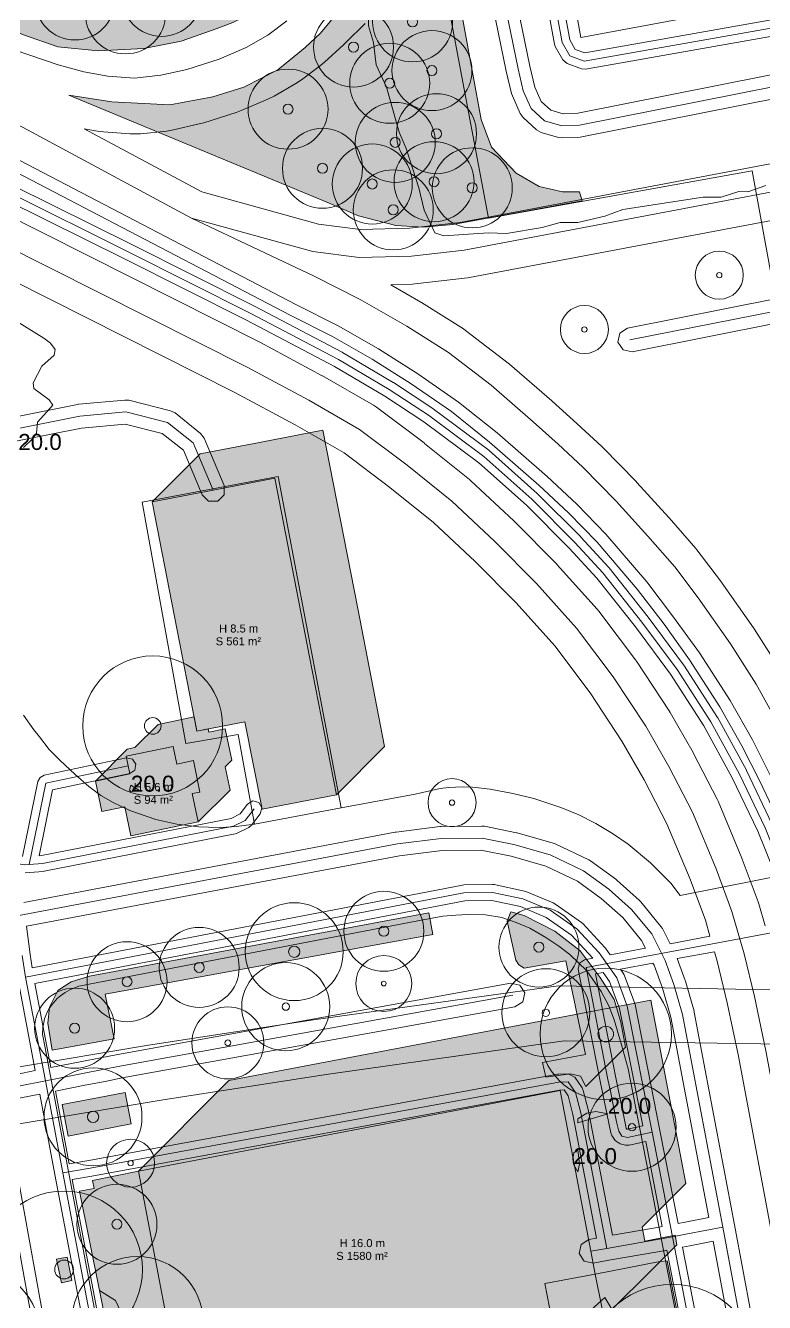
# Model space of a CAD drawing. Header units: metres. Extents: x -8 to 1190, y -11 to 1223.
# Drawn here: x 592 to 684.3, y 612.6 to 772.1 of the extents above; entities that cross this region are included whole.
import ezdxf

# ---------------------------------------------------------------- set-up
doc = ezdxf.new("R2010")
doc.units = ezdxf.units.M
doc.header["$MEASUREMENT"] = 0
for name, color, linetype, lineweight, true_color in [('TPX_BUILDING_AREAS_TEXT', 7, 'CONTINUOUS', 0, 0x000000), ('TPX_BUILDING_HEIGHTS_TEXT', 7, 'CONTINUOUS', 0, 0x000000), ('TPX_BUILDINGS', 7, 'CONTINUOUS', 0, 0x000000), ('TPX_BUILDINGS_HATCH', 7, 'CONTINUOUS', 0, 0xf0f0f0), ('TPX_BUILDINGS_SHADOWS_HATCH', 7, 'CONTINUOUS', 0, 0x000000), ('TPX_BUILDINGS_SHADOWS_OUTLINES', 7, 'CONTINUOUS', 0, 0x000000), ('TPX_CADASTRES', 7, 'CONTINUOUS', 0, 0x646464), ('TPX_CONTOUR_LINES_5M', 7, 'CONTINUOUS', 0, 0x969696), ('TPX_CONTOUR_LINES_5M_TEXT', 7, 'CONTINUOUS', 0, 0x000000), ('TPX_RAILWAYS_AXES', 7, 'CONTINUOUS', 0, 0x464646), ('TPX_ROADS_AXES', 7, 'CONTINUOUS', 0, 0x323232), ('TPX_ROADS_CONTOURS', 7, 'CONTINUOUS', 0, 0x646464), ('TPX_VEGETATION_GREEN_SPACES', 7, 'CONTINUOUS', 0, 0x58ba48), ('TPX_VEGETATION_GREEN_SPACES_HATCH', 7, 'CONTINUOUS', 0, 0x58ba48), ('TPX_VEGETATION_TREES_INDIVIDUAL', 7, 'CONTINUOUS', 0, 0x136734)]:
    doc.layers.add(name, color=color, linetype=linetype, lineweight=lineweight, true_color=true_color)
doc.styles.add('TPX_TEXTE', font='arial.ttf')

# ---------------------------------------------------------------- blocks, each defined once
blk = doc.blocks.new('TREETR003_CR030')
at = {"layer": 'TPX_VEGETATION_TREES_INDIVIDUAL'}
for radius in [3, 0.333]:
    blk.add_circle((0, 0, 0.04), radius, dxfattribs=at)
blk = doc.blocks.new('TREETR003_CR035')
at = {"layer": 'TPX_VEGETATION_TREES_INDIVIDUAL'}
for radius in [3.5, 0.292]:
    blk.add_circle((0, 0, 0.04), radius, dxfattribs=at)
blk = doc.blocks.new('TREETR010_CR082')
at = {"layer": 'TPX_VEGETATION_TREES_INDIVIDUAL'}
for radius in [8.21, 0.978]:
    blk.add_circle((0, 0, 0.04), radius, dxfattribs=at)
blk = doc.blocks.new('TREETR004_CR045')
at = {"layer": 'TPX_VEGETATION_TREES_INDIVIDUAL'}
for radius in [4.5, 0.375]:
    blk.add_circle((0, 0, 0.04), radius, dxfattribs=at)
blk = doc.blocks.new('TREETR010_CR087')
at = {"layer": 'TPX_VEGETATION_TREES_INDIVIDUAL'}
for radius in [8.74, 1.04]:
    blk.add_circle((0, 0, 0.04), radius, dxfattribs=at)
blk = doc.blocks.new('TREETR005_CR055')
at = {"layer": 'TPX_VEGETATION_TREES_INDIVIDUAL'}
for radius in [5.5, 0.458]:
    blk.add_circle((0, 0, 0.04), radius, dxfattribs=at)
blk = doc.blocks.new('TREETR006_CR050')
at = {"layer": 'TPX_VEGETATION_TREES_INDIVIDUAL'}
for radius in [5, 0.625]:
    blk.add_circle((0, 0, 0.04), radius, dxfattribs=at)
blk = doc.blocks.new('TREETR007_CR061')
at = {"layer": 'TPX_VEGETATION_TREES_INDIVIDUAL'}
for radius in [6.12, 0.708]:
    blk.add_circle((0, 0, 0.04), radius, dxfattribs=at)
blk = doc.blocks.new('TREETR012_CR098')
at = {"layer": 'TPX_VEGETATION_TREES_INDIVIDUAL'}
for radius in [9.8, 1.17]:
    blk.add_circle((0, 0, 0.04), radius, dxfattribs=at)
blk = doc.blocks.new('TREETR013_CR109')
at = {"layer": 'TPX_VEGETATION_TREES_INDIVIDUAL'}
for radius in [10.86, 1.29]:
    blk.add_circle((0, 0, 0.04), radius, dxfattribs=at)

msp = doc.modelspace()

# ---------------------------------------------------------------- hatches: boundary and pattern name
at = {"layer": 'TPX_BUILDINGS_HATCH'}
for points in [[(615.4, 714.07), (607.79, 712.6), (613.38, 683.95), (619.39, 685.12), (621.52, 674.2), (630.83, 676.01), (627.47, 693.26), (623.11, 715.57), (615.4, 714.07)], [(605, 678.61), (600.7, 677.72), (601.49, 673.9), (604.37, 674.5), (605.14, 670.86), (613.54, 672.61), (612.8, 676.15), (613.76, 676.35), (612.94, 680.27), (610.89, 679.84), (610.43, 682.04), (604.54, 680.81), (604.78, 679.63), (605, 678.61)], [(658.79, 639.05), (606.07, 628.99), (609.71, 609.98), (610.46, 606.33), (613.29, 606.81), (614.45, 600.82), (613.73, 600.69), (613.99, 599.33), (631.84, 602.77), (662.05, 608.48), (661.82, 609.65), (658.03, 608.93), (656.89, 614.92), (663.18, 616.12), (662.64, 618.97), (658.79, 639.05)]]:
    msp.add_hatch(color=256, dxfattribs=at).paths.add_polyline_path(points)
at = {"layer": 'TPX_BUILDINGS_SHADOWS_HATCH'}
for points in [[(613.8, 718.61), (607.79, 712.6), (615.4, 714.07), (623.11, 715.57), (627.47, 693.26), (630.83, 676.01), (636.84, 682.02), (633.48, 699.27), (629.12, 721.58), (621.41, 720.08), (613.8, 718.61)], [(604.68, 681.7), (600.7, 677.72), (605, 678.61), (604.78, 679.63), (604.54, 680.81), (610.43, 682.04), (610.89, 679.84), (612.94, 680.27), (613.76, 676.35), (612.8, 676.15), (613.54, 672.61), (617.53, 676.6), (616.92, 679.51), (617.75, 680.34), (616.93, 684.26), (614.87, 683.83), (614.79, 684.23), (613.38, 683.95), (613.03, 685.73), (608.53, 684.79), (605.63, 681.9), (604.68, 681.7)], [(617.38, 640.31), (606.07, 628.99), (658.79, 639.05), (662.64, 618.97), (663.18, 616.12), (656.89, 614.92), (658.03, 608.93), (661.82, 609.65), (662.05, 608.48), (673.36, 619.79), (673.14, 620.96), (669.35, 620.24), (669.02, 621.96), (674.49, 627.44), (673.95, 630.28), (670.1, 650.36), (617.38, 640.31)]]:
    msp.add_hatch(color=256, dxfattribs=at).paths.add_polyline_path(points)
at = {"layer": 'TPX_VEGETATION_GREEN_SPACES_HATCH'}
for points in [[(565.56, 788.82), (565.38, 787.68), (566.52, 781.49), (569.26, 780.32), (571.3, 779.33), (591.72, 770.96), (596.01, 769.45), (601.06, 768.95), (606.75, 769.23), (611.43, 770.18), (615.81, 771.71), (617.89, 772.51), (620.47, 773.75), (623.58, 776.16), (627.29, 780.52), (629.65, 784.3), (630.95, 788.38), (631.75, 793.46), (631.91, 797.99), (631.9, 799.21), (631.79, 800.12), (631.47, 802.76), (569.63, 791.08), (567.4, 790.58), (566.29, 789.85), (565.56, 788.82)], [(602.76, 762.6), (597.36, 763.43), (629.64, 750.06), (633.56, 748.33), (638.23, 747.12), (641.69, 746.92), (645.38, 747.25), (661.52, 750.2), (661.22, 751.34), (659.09, 751.36), (656.16, 752), (653.3, 753.68), (650.19, 756.93), (648.9, 760.38), (641.62, 800.05), (641, 801.82), (640.57, 802.62), (639.93, 803.24), (639.05, 803.63), (638.34, 803.74), (637.52, 803.79), (636.58, 803.63), (636.97, 801.04), (637.1, 800.21), (637.24, 799.28), (637.46, 797.62), (637.56, 793.56), (637.17, 789.01), (635.99, 783.26), (634.07, 778.32), (631.25, 774.09), (628.84, 771.18), (626.9, 769.36), (623.5, 766.6), (619.24, 764.43), (615.36, 763.23), (609.99, 762.22), (602.76, 762.6)], [(602.76, 762.6), (597.36, 763.43), (629.64, 750.06), (633.56, 748.33), (638.23, 747.12), (641.69, 746.92), (645.38, 747.25), (661.52, 750.2), (661.22, 751.34), (659.09, 751.36), (656.16, 752), (653.3, 753.68), (650.19, 756.93), (648.9, 760.38), (641.62, 800.05), (637.24, 799.28), (637.46, 797.62), (637.56, 793.56), (637.17, 789.01), (635.99, 783.26), (634.07, 778.32), (631.25, 774.09), (628.84, 771.18), (626.9, 769.36), (623.5, 766.6), (619.24, 764.43), (615.36, 763.23), (609.99, 762.22), (602.76, 762.6)], [(570.74, 787.89), (569.92, 785.82), (571.3, 779.33), (591.72, 770.96), (596.01, 769.45), (601.06, 768.95), (606.75, 769.23), (611.43, 770.18), (615.81, 771.71), (617.89, 772.51), (620.47, 773.75), (623.58, 776.16), (627.29, 780.52), (629.65, 784.3), (630.95, 788.38), (631.75, 793.46), (631.91, 797.99), (631.9, 799.21), (570.74, 787.89)], [(594.95, 649.47), (594.73, 647.46), (595.31, 644.08), (600.98, 645.15), (603.06, 645.49), (601.92, 651.11), (642.88, 658.55), (642.36, 661.26), (599.96, 653.35), (597.68, 652.65), (596.01, 651.56), (594.95, 649.47)], [(652.6, 661.38), (652.16, 660.23), (653.23, 655.33), (653.63, 654.76), (654.29, 654.36), (659.48, 655.26), (661.97, 643.57), (656.56, 642.56), (657.01, 640.71), (660.07, 641.12), (661.33, 640.83), (661.99, 639.56), (666.96, 644.49), (666.39, 647.58), (665.53, 650.44), (663.78, 653.16), (661.27, 656.5), (658.12, 658.98), (654.3, 660.92), (652.6, 661.38)], [(602.23, 638.38), (596.54, 637.29), (597.3, 633.35), (605.18, 634.87), (604.42, 638.8), (602.23, 638.38)], [(600.55, 626.81), (598.7, 626.46), (601.2, 614.06), (603.2, 612.8), (604.54, 609.97), (606.08, 608.16), (607.53, 608.3), (608.97, 609.62), (609.71, 609.98), (606.07, 628.99), (600.35, 627.83), (600.55, 626.81)], [(597.15, 618.25), (595.85, 617.98), (596.47, 615.04), (597.76, 615.31), (597.15, 618.25)], [(665.6, 603.96), (653.28, 601.51), (653.84, 598.79), (672.37, 602.39), (675.07, 602.91), (674.51, 605.74), (672.16, 617.78), (671.24, 617.67), (663.18, 616.12), (665.6, 603.96)], [(603.2, 612.8), (601.2, 614.06), (603.05, 604.94), (610.46, 606.33), (609.71, 609.98), (608.97, 609.62), (607.53, 608.3), (606.08, 608.16), (604.54, 609.97), (603.2, 612.8)]]:
    msp.add_hatch(color=256, dxfattribs=at).paths.add_polyline_path(points)

# ---------------------------------------------------------------- linework, layer by layer
at = {"layer": 'TPX_BUILDINGS', "elevation": 0.04}
for points in [[(615.4, 714.07), (607.79, 712.6), (613.38, 683.95), (619.39, 685.12), (621.52, 674.2), (630.83, 676.01), (627.47, 693.26), (623.11, 715.57)], [(605, 678.61), (600.7, 677.72), (601.49, 673.9), (604.37, 674.5), (605.14, 670.86), (613.54, 672.61), (612.8, 676.15), (613.76, 676.35), (612.94, 680.27), (610.89, 679.84), (610.43, 682.04), (604.54, 680.81), (604.78, 679.63)], [(658.79, 639.05), (606.07, 628.99), (609.71, 609.98), (610.46, 606.33), (613.29, 606.81), (614.45, 600.82), (613.73, 600.69), (613.99, 599.33), (631.84, 602.77), (662.05, 608.48), (661.82, 609.65), (658.03, 608.93), (656.89, 614.92), (663.18, 616.12), (662.64, 618.97)]]:
    msp.add_lwpolyline(points, close=True, dxfattribs=at)
at = {"layer": 'TPX_BUILDINGS_SHADOWS_OUTLINES', "elevation": 0.04}
for points in [[(613.8, 718.61), (607.79, 712.6), (615.4, 714.07), (623.11, 715.57), (627.47, 693.26), (630.83, 676.01), (636.84, 682.02), (633.48, 699.27), (629.12, 721.58), (621.41, 720.08)], [(604.68, 681.7), (600.7, 677.72), (605, 678.61), (604.78, 679.63), (604.54, 680.81), (610.43, 682.04), (610.89, 679.84), (612.94, 680.27), (613.76, 676.35), (612.8, 676.15), (613.54, 672.61), (617.53, 676.6), (616.92, 679.51), (617.75, 680.34), (616.93, 684.26), (614.87, 683.83), (614.79, 684.23), (613.38, 683.95), (613.03, 685.73), (608.53, 684.79), (605.63, 681.9)], [(617.38, 640.31), (606.07, 628.99), (658.79, 639.05), (662.64, 618.97), (663.18, 616.12), (656.89, 614.92), (658.03, 608.93), (661.82, 609.65), (662.05, 608.48), (673.36, 619.79), (673.14, 620.96), (669.35, 620.24), (669.02, 621.96), (674.49, 627.44), (673.95, 630.28), (670.1, 650.36)]]:
    msp.add_lwpolyline(points, close=True, dxfattribs=at)
at = {"layer": 'TPX_CADASTRES', "elevation": 0.02}
for points in [[(717.21, 814.78), (655.43, 803.7), (661.35, 770.61), (723.39, 782.15)], [(623.53, 715.79), (606.55, 712.56), (612.01, 682.4), (618.55, 683.52), (620.59, 672.34), (631.41, 674.37)]]:
    msp.add_lwpolyline(points, close=True, dxfattribs=at)
for points in [[(685.1, 741.18), (682.8, 753.97), (649.83, 748.07), (639.84, 801.08)], [(591.7, 685.94), (592.98, 684.13), (593.7, 683.24), (594.92, 681.68), (596.24, 680.31), (598.17, 678.55), (599.86, 677.05), (601.39, 675.93), (602.92, 675.02), (605.01, 674.04), (608.23, 672.92), (610.86, 672.34), (613.63, 672.01), (614.85, 671.94), (616.49, 671.92), (618.3, 672.03), (620.59, 672.34), (618.55, 683.52), (612.01, 682.4), (606.55, 712.56), (623.53, 715.79), (631.41, 674.37), (640.65, 676.09), (643.8, 676.78), (644.85, 676.9), (645.7, 676.95), (646.75, 677), (647.84, 676.95), (650.03, 676.72), (652.89, 676.18), (655.48, 675.53), (658.89, 674.42), (661.1, 673.49), (663.25, 672.41), (665.31, 671.18), (667.29, 669.82), (670.08, 667.52), (672.64, 664.94), (673.8, 663.41), (698.17, 668.24)], [(674.54, 604.57), (667.27, 641.78), (666.47, 644.75), (665.53, 647.87), (664.85, 649.64), (663.92, 651.41), (662.12, 654), (659.98, 656.05), (658.61, 657.09), (657, 658.19), (654.98, 659.33), (653.3, 660.05), (651.48, 660.65), (649.47, 661.01), (647.25, 661.06), (645.74, 660.98), (644.14, 660.85), (641.19, 660.31), (598.62, 652.08), (597.49, 651.64), (596.91, 651.29), (596.34, 650.88), (595.93, 650.55), (595.48, 650.07), (595.2, 649.7), (594.93, 649.29), (594.71, 648.94), (594.51, 648.41), (594.35, 648.02), (594.23, 647.55), (594.13, 646.93), (594.08, 646.09), (594.36, 644.59), (604.38, 591.64)]]:
    msp.add_lwpolyline(points, dxfattribs=at)
at = {"layer": 'TPX_CONTOUR_LINES_5M', "elevation": 0.05}
for points in [[(684.48, 752.12), (682.24, 751.36), (681.13, 751.38), (678.89, 750.69), (676.66, 750.67), (666.6, 749.12), (664.36, 748.31), (661.01, 747.51), (658.78, 747.5), (656.54, 746.88), (652.07, 746.14), (649.84, 746.21), (644.25, 745.86), (643.13, 746.21), (641.79, 749.07), (641.11, 751.86), (639.54, 756.74), (638.66, 758.8), (637.08, 764.41), (635.79, 767.2), (635.44, 769.99), (634.81, 772.08), (634.82, 775.56)], [(591.72, 719.4), (592.85, 720.49), (593.35, 721.19), (593.44, 722.58), (595.39, 724.67), (594.93, 725.37), (592.99, 726.76), (592.92, 727.46), (594.01, 729.55), (595.55, 730.95), (595.67, 731.64), (595.08, 732.43), (594.26, 733.04), (589.74, 735.83)], [(605.13, 677.22), (604.96, 676.57), (605.13, 676.39), (606.11, 676.57), (605.13, 677.22)], [(662.13, 636.23), (661.01, 635.5), (661.01, 635), (664.73, 636.14), (663.25, 636.42), (662.13, 636.23)], [(661.01, 631.65), (660.48, 631.26), (660.35, 630.56), (660.45, 629.86), (661.01, 628.9), (661.22, 629.86), (661.01, 631.65)], [(664.36, 613.18), (658.78, 608.17), (657.66, 607.64), (656.54, 607.49), (654.31, 608.44), (653.19, 608.57), (648.72, 607.22), (648.43, 605.46), (648.49, 604.07), (648.72, 603.47), (649.84, 603.36), (652.07, 603.7), (654.31, 603.47), (657.57, 604.07), (658.78, 604.53), (661.01, 606.23), (663.81, 607.55), (665.54, 608.95), (665.23, 611.74), (664.36, 613.18)]]:
    msp.add_lwpolyline(points, dxfattribs=at)
at = {"layer": 'TPX_RAILWAYS_AXES', "elevation": 0.03}
for points in [[(801.65, 602.4), (776.79, 621.19), (749.36, 635.86), (720.04, 646.06), (689.53, 651.53), (658.58, 652.14), (627.95, 647.88), (607.35, 644.7), (585.44, 641.04), (543.52, 633.59), (499.67, 625.76), (485.72, 623.44), (472.87, 621.57), (458.89, 619.74), (390.67, 613.53), (384.34, 613.12), (375.24, 612.66), (361.21, 612.54), (345.75, 613.28), (327.62, 614.48), (115.91, 640.81), (20.84, 652.81), (0, 656.19)], [(0, 650.09), (20.04, 646.84), (115.21, 634.82), (326.88, 607.72), (345, 606.29), (360.6, 605.54), (374.77, 605.64), (384.03, 606.1), (390.56, 606.48), (459.01, 612.7), (473.24, 614.54), (486.39, 616.43), (586.62, 634.12), (609.17, 637.9), (629.54, 641.04), (659.27, 645.27), (689.31, 644.81), (718.96, 639.66), (747.48, 629.94), (774.21, 615.9), (798.51, 597.87)]]:
    msp.add_lwpolyline(points, dxfattribs=at)
at = {"layer": 'TPX_ROADS_AXES', "elevation": 0.03}
for points in [[(732.29, 773.77), (725.69, 772.46), (661.2, 759.67), (659, 759.57), (656.84, 760.21), (655.16, 761.75), (654.18, 763.95), (653.52, 766.72), (646.12, 802.83), (644.56, 810.19)], [(724.53, 778.79), (661.79, 767.67), (659.99, 768.33), (659.05, 769.98), (652.78, 804.18)], [(612.69, 748.07), (592.19, 759.07), (573.14, 769.22), (559.39, 776.64), (551.64, 781.11), (541.59, 787.2), (531.92, 793.36), (527.14, 797.42), (523.94, 800.69)], [(535.26, 779.9), (553.72, 769.08), (575.07, 758.67), (589.92, 751.25), (604.8, 743.85), (620.03, 736.19), (631.08, 730.4), (637.41, 726.66), (642.33, 723.42), (649.26, 718.27), (655.25, 712.92), (660.64, 707.52), (664.11, 703.72), (668.99, 697.59), (673.4, 691.66), (677.62, 685.13), (681.19, 678.59), (684.4, 671.87), (687.47, 664.27), (689.47, 658.19), (691.08, 652), (692.37, 646.46), (693.41, 641.14), (703.68, 587.15)], [(705.64, 596.84), (695.83, 646.39), (694.36, 653.19), (692.78, 659.02), (690.98, 664.33), (689.44, 668.52), (687.45, 673.41), (685.08, 678.37), (682.82, 682.85), (680.02, 687.77), (676.2, 693.72), (672.97, 698.2), (669.6, 702.63), (664.51, 708.57), (660.86, 712.32), (657.15, 715.79), (650.92, 721.23), (646.08, 725.08), (640.99, 728.6), (636.08, 731.72), (631.04, 734.59), (625.75, 737.26), (574.06, 764.2), (552.28, 776.34)], [(624.62, 772.71), (622.24, 770.93), (619.53, 769.36), (616.17, 767.93), (612.11, 766.64), (608.88, 765.9), (605.57, 765.55), (602.24, 765.8), (599.27, 766.35), (596.06, 767.21), (590.56, 769.07), (583.19, 772.05), (571.76, 776.78)], [(537.58, 772.37), (546.66, 767.31), (554.94, 762.9), (576.43, 751.19), (619.66, 729.44), (627.36, 725.29), (633.71, 721.66), (639.66, 717.17), (645.25, 712.68), (650.62, 707.66), (655.83, 702.39), (660.84, 696.84), (665.41, 690.76), (669.48, 684.56), (672.36, 679.55), (675.31, 673.84), (678.28, 666.74), (680.26, 661.42), (681.79, 656.13), (683.08, 650.79), (684.51, 644.03), (696.37, 580.81), (701.09, 555.65), (710.37, 502.17)], [(734.71, 761.12), (728.38, 759.72), (726.13, 759.21), (718.09, 757.53), (646.8, 744.07), (640.21, 743.32), (633.66, 743.12), (627.89, 743.87), (612.69, 748.07)], [(706.84, 609.05), (699.58, 647.31), (698.27, 652.73), (696.92, 657.84), (694.88, 663.89), (692.35, 671.01), (689.66, 677.59), (686.07, 684.79), (683.28, 689.84), (680.08, 694.86), (676.05, 700.62), (673.1, 704.47), (669.76, 708.32), (665.79, 712.69), (661.62, 716.95), (658.52, 719.8), (655.43, 722.59), (650.17, 727.17), (644.84, 731.25), (639.61, 734.54), (633.79, 737.9), (628.06, 740.82), (612.69, 748.07)], [(692.02, 737.62), (685.93, 736.49), (667.48, 732.84)], [(573, 718.26), (580.36, 719.67), (588.07, 721.18), (598.73, 723.3), (604.52, 723.84), (609.71, 722.53), (612.92, 719.99), (615.4, 714.07)], [(592.41, 667.28), (594.49, 677.46), (604.78, 679.63)], [(590.13, 667.54), (591.83, 667.24), (592.41, 667.28), (594.08, 667.42), (617.97, 672.1), (619.43, 672.81), (620.52, 674.24)], [(584.01, 659.59), (590.93, 660.88), (638.46, 669.86), (643.93, 670.56), (649.02, 670.6), (653.01, 669.79), (657.52, 668.51), (661.71, 666.52), (664.88, 664.23), (667.71, 661.69), (670.23, 658.61), (671.91, 655.29), (673, 652.3), (674.08, 648.57), (679.12, 621.99), (697.87, 521.49), (698.84, 517.41), (699.98, 513.65), (701.28, 510.29), (702.73, 506.98), (705.6, 501.25), (710.37, 502.17)], [(676.65, 600.94), (672.82, 620.77), (670.28, 633.86), (667.17, 649.58), (665.86, 653.14), (663.65, 656.24), (660.87, 659.24), (657.54, 661.57), (654.12, 663), (650.34, 663.81), (646.76, 663.75), (591.97, 653.22)], [(714.77, 664.31), (662.03, 654.41)], [(613.27, 541.01), (604.57, 586.99), (603.48, 592.72), (603.01, 595.19), (596.62, 628.76), (594.44, 640.26), (591.97, 653.22), (591.54, 655.92)], [(662.03, 654.41), (664.76, 640.43)], [(603.75, 642.1), (652.88, 650.98)], [(603.75, 642.1), (601.63, 641.68), (599.08, 641.18), (595.95, 640.56), (594.44, 640.26), (591.08, 639.59), (587.6, 638.9)], [(596.62, 628.76), (600.05, 629.34), (658.62, 640.11), (659.8, 640.14), (660.69, 638.82), (661.35, 636.27), (664.61, 619.32)], [(664.76, 640.43), (665.06, 638.97)], [(665.84, 635.16), (665.06, 638.97)], [(637.82, 365), (633.86, 383.85), (633.26, 386.89), (632.65, 389.89), (598.83, 576.68), (588.19, 635.41)], [(670.28, 633.86), (667.19, 633.19), (666.49, 633.35), (666.1, 633.96), (665.84, 635.16)], [(662.64, 618.97), (664.61, 619.32), (670.72, 620.39), (672.82, 620.77), (674.7, 621.13), (679.12, 621.99)]]:
    msp.add_lwpolyline(points, dxfattribs=at)
at = {"layer": 'TPX_ROADS_CONTOURS', "elevation": 0.03}
for points in [[(653.95, 803.38), (717.18, 815.4), (723.38, 779.6), (661.88, 768.7), (660.68, 769.14), (660, 770.33)], [(647.79, 802.14), (649.72, 802.52), (651.98, 802.99), (658.07, 769.8), (658.18, 769.49), (659.12, 767.83), (659.65, 767.39), (661.45, 766.73), (661.96, 766.68), (724.71, 777.8), (726.75, 778.22), (729.9, 778.8), (730.57, 774.96), (725.4, 773.94), (661.01, 761.16), (659.18, 761.08), (657.6, 761.55), (656.41, 762.64), (655.6, 764.43), (654.99, 767.04)], [(592.1, 659.57), (638.7, 668.37), (644.04, 669.06), (648.88, 669.1), (652.66, 668.33), (656.99, 667.1), (660.94, 665.23), (663.93, 663.06), (666.63, 660.65), (668.97, 657.79), (669.45, 656.82), (665.05, 656), (664.47, 656.82), (664.39, 656.92), (661.6, 659.92), (661.44, 660.06), (658.11, 662.39), (657.92, 662.49), (654.51, 663.92), (654.33, 663.97), (650.55, 664.79), (650.32, 664.81), (646.74, 664.75), (646.57, 664.73), (592.79, 654.39), (592.53, 656.06)], [(593.14, 652.42), (646.86, 662.75), (650.24, 662.81), (653.82, 662.04), (657.05, 660.69), (660.21, 658.48), (662.88, 655.6), (662.88, 655.59), (661.84, 655.4), (661.2, 654.97), (661.04, 654.22), (663.77, 640.24), (664.86, 634.96), (665.12, 633.75), (665.26, 633.42), (665.65, 632.81), (666.27, 632.38), (666.96, 632.22), (667.4, 632.21), (669.5, 632.67), (671.55, 622.06), (670.46, 621.87), (665.31, 620.96), (662.33, 636.46), (662.32, 636.51), (661.66, 639.07), (661.52, 639.38), (660.62, 640.7), (659.78, 641.14), (658.6, 641.11), (658.44, 641.1), (599.88, 630.32), (597.42, 629.91), (595.7, 638.98), (599.37, 639.71), (601.92, 640.2), (604.03, 640.62), (653.14, 649.5), (654.11, 650.12), (654.35, 651.24), (653.73, 652.21), (652.61, 652.45), (603.48, 643.57), (601.34, 643.15), (598.8, 642.65), (595.14, 641.92)], [(585.74, 658.39), (590.13, 659.2), (590.54, 655.8), (590.55, 655.77), (590.98, 653.03), (593.18, 641.54), (590.79, 641.06), (588.82, 640.67), (587.29, 649.43)], [(673.42, 655.53), (678.06, 656.4), (678.4, 655.23), (679.66, 650.02), (681.08, 643.35), (692.93, 580.17), (697.65, 555.03), (706.67, 502.99), (706.43, 502.94), (704.09, 507.62), (702.67, 510.86), (701.4, 514.14), (700.29, 517.8), (699.34, 521.8), (680.59, 622.27), (675.55, 648.85), (675.52, 648.98), (674.44, 652.71), (674.41, 652.81)], [(666.33, 654.2), (670.39, 654.97), (670.53, 654.7), (671.58, 651.83), (672.62, 648.22), (677.37, 623.18), (674.41, 622.6), (673.52, 622.43), (671.26, 634.05), (668.15, 649.78), (668.11, 649.93), (666.79, 653.49), (666.67, 653.72)], [(663.2, 653.62), (664.16, 653.8), (664.96, 652.67), (666.2, 649.31), (669.11, 634.63), (667.19, 634.22), (667.11, 634.23), (667.04, 634.35), (666.82, 635.37), (665.74, 640.63)], [(589.33, 637.71), (591.37, 638.12), (593.74, 638.59), (595.63, 628.57), (602.5, 592.54), (603.59, 586.8), (612.29, 540.82), (615.51, 524.35), (626.33, 467.41), (641.18, 389.27), (638.95, 388.85), (634.54, 388.11), (634.12, 390.18), (600.3, 576.94), (589.67, 635.67)]]:
    msp.add_lwpolyline(points, close=True, dxfattribs=at)
for points in [[(644.85, 801.56), (652.05, 766.42), (652.72, 763.61), (652.81, 763.34), (653.79, 761.13), (654.15, 760.64), (655.83, 759.1), (656.41, 758.77), (658.57, 758.13), (659.07, 758.07), (661.27, 758.17), (661.49, 758.2), (725.98, 770.99)], [(717.41, 760.96), (646.28, 747.53), (639.96, 746.81), (633.83, 746.62), (628.59, 747.31), (614, 751.34), (599.29, 759.23), (600.96, 758.92), (601.71, 758.82), (605.05, 758.57), (606.32, 758.59), (609.62, 758.94), (610.44, 759.08), (613.67, 759.82), (614.24, 759.97), (618.29, 761.26), (618.9, 761.49), (622.26, 762.91), (623.04, 763.3), (625.75, 764.87), (626.44, 765.33), (628.82, 767.11), (629.33, 767.53), (631.72, 769.71), (631.97, 769.95), (634.4, 772.38)], [(573.57, 762.77), (625.06, 735.93), (630.33, 733.27), (635.3, 730.44), (640.16, 727.35), (645.19, 723.88), (649.96, 720.08), (656.14, 714.68), (659.81, 711.25), (663.4, 707.55), (668.43, 701.69), (671.77, 697.31), (674.96, 692.87), (678.74, 686.99), (681.5, 682.14), (683.74, 677.7), (686.07, 672.8)], [(684.42, 659.63), (683.63, 662.39), (683.54, 662.64), (681.55, 667.96), (681.51, 668.09), (678.54, 675.19), (678.42, 675.45), (675.47, 681.16), (675.4, 681.3), (672.52, 686.3), (672.41, 686.48), (668.33, 692.68), (668.2, 692.86), (663.64, 698.94), (663.43, 699.18), (658.42, 704.73), (658.32, 704.84), (653.11, 710.12), (653.01, 710.22), (647.63, 715.23), (647.44, 715.4), (641.85, 719.9), (641.77, 719.96), (635.82, 724.45), (635.45, 724.69), (629.1, 728.33), (629.02, 728.37), (621.33, 732.52), (621.24, 732.56), (578.05, 754.29)], [(686.23, 691.72), (683.03, 696.74), (682.95, 696.87), (678.92, 702.63), (678.83, 702.75), (675.87, 706.6), (675.74, 706.76), (672.41, 710.61), (672.35, 710.67), (668.39, 715.04), (668.29, 715.14), (664.12, 719.4), (663.99, 719.53), (660.87, 722.39), (657.78, 725.19), (657.73, 725.23), (652.47, 729.81), (652.3, 729.95), (646.97, 734.03), (646.71, 734.21), (641.47, 737.51), (641.36, 737.57), (637.62, 739.74), (640.32, 739.82), (640.61, 739.84), (647.2, 740.59), (647.45, 740.63), (718.74, 754.09)], [(685.3, 672.3), (682.09, 679.02), (682.07, 679.07), (678.5, 685.61), (678.46, 685.68), (674.24, 692.21), (674.2, 692.26), (669.8, 698.18), (669.78, 698.21), (664.9, 704.34), (664.85, 704.39), (661.38, 708.19), (661.35, 708.22), (655.96, 713.62), (655.92, 713.66), (649.93, 719.02), (649.86, 719.07), (642.93, 724.22), (642.88, 724.25), (637.96, 727.5), (637.92, 727.52), (631.59, 731.26), (631.54, 731.29), (620.48, 737.08), (605.25, 744.74), (590.36, 752.14)], [(589.47, 750.35), (604.35, 742.95), (619.57, 735.3), (630.59, 729.53), (636.88, 725.81), (641.76, 722.6), (648.63, 717.5), (654.57, 712.19), (659.92, 706.82), (663.35, 703.07), (668.2, 696.98), (672.57, 691.09), (676.76, 684.62), (680.3, 678.13), (683.49, 671.46), (686.53, 663.92)], [(576.48, 747.24), (618.05, 726.33), (625.66, 722.23), (631.78, 718.73), (637.51, 714.41), (642.95, 710.03), (648.18, 705.15), (653.28, 699.98), (658.13, 694.61), (662.54, 688.74), (666.5, 682.72), (669.29, 677.88), (672.13, 672.36), (675.02, 665.45), (676.94, 660.32), (677.51, 658.34), (672.53, 657.4), (671.57, 659.29), (671.39, 659.56), (668.87, 662.64), (668.71, 662.81), (665.88, 665.35), (665.76, 665.45), (662.59, 667.74), (662.35, 667.88), (658.16, 669.86), (657.93, 669.95), (653.42, 671.23), (653.31, 671.26), (649.32, 672.07), (649.01, 672.1), (643.92, 672.06), (643.74, 672.05), (638.27, 671.34), (638.18, 671.33), (591.74, 662.56)], [(685.64, 737.97), (667.19, 734.32), (666.23, 733.68), (666.01, 732.55), (666.65, 731.6), (667.77, 731.37), (686.21, 735.02)], [(588.36, 719.71), (598.95, 721.82), (604.4, 722.32), (609.03, 721.16), (611.69, 719.05), (614.02, 713.49), (614.83, 712.68), (615.98, 712.69), (616.79, 713.5), (616.79, 714.65), (614.31, 720.57), (613.85, 721.16), (610.65, 723.71), (610.08, 723.99), (604.88, 725.29), (604.38, 725.33), (598.6, 724.8), (598.44, 724.78), (587.78, 722.65)], [(591.91, 666.24), (592.49, 666.28), (594.17, 666.43), (594.28, 666.44), (618.16, 671.12), (618.4, 671.2), (619.86, 671.91), (620.22, 672.21), (621.31, 673.64), (621.51, 674.38), (621.12, 675.04), (620.38, 675.23), (619.72, 674.85), (618.77, 673.61), (617.65, 673.06), (593.95, 668.41), (593.66, 668.39), (595.34, 676.62), (604.99, 678.66), (605.62, 679.09), (605.76, 679.84), (605.33, 680.47), (604.57, 680.61), (594.28, 678.44), (593.78, 678.16), (593.51, 677.66), (591.6, 668.29)], [(604.27, 593.9), (597.79, 627.94), (600.23, 628.35), (658.72, 639.11), (659.27, 639.13), (659.77, 638.4), (660.37, 636.05), (663.34, 620.61), (662.38, 620.44), (661.41, 619.82), (661.16, 618.7), (661.78, 617.74), (662.9, 617.49), (664.87, 617.84), (670.98, 618.91), (672.12, 619.12), (675.48, 601.73)], [(677.64, 601.12), (674.09, 619.48), (674.98, 619.66), (677.92, 620.23), (696.4, 521.21)]]:
    msp.add_lwpolyline(points, dxfattribs=at)
at = {"layer": 'TPX_VEGETATION_GREEN_SPACES', "elevation": 0}
for points in [[(631.25, 774.09), (628.84, 771.18), (626.9, 769.36), (623.5, 766.6), (619.24, 764.43), (615.36, 763.23), (609.99, 762.22), (602.76, 762.6), (597.36, 763.43), (629.64, 750.06), (633.56, 748.33), (638.23, 747.12), (641.69, 746.92), (645.38, 747.25), (661.52, 750.2), (661.22, 751.34), (659.09, 751.36), (656.16, 752), (653.3, 753.68), (650.19, 756.93), (648.9, 760.38), (641.62, 800.05)], [(631.25, 774.09), (628.84, 771.18), (626.9, 769.36), (623.5, 766.6), (619.24, 764.43), (615.36, 763.23), (609.99, 762.22), (602.76, 762.6), (597.36, 763.43), (629.64, 750.06), (633.56, 748.33), (638.23, 747.12), (641.69, 746.92), (645.38, 747.25), (661.52, 750.2), (661.22, 751.34), (659.09, 751.36), (656.16, 752), (653.3, 753.68), (650.19, 756.93), (648.9, 760.38), (641.62, 800.05)], [(571.3, 779.33), (591.72, 770.96), (596.01, 769.45), (601.06, 768.95), (606.75, 769.23), (611.43, 770.18), (615.81, 771.71), (617.89, 772.51)]]:
    msp.add_lwpolyline(points, dxfattribs=at)
for points in [[(570.74, 787.89), (569.92, 785.82), (571.3, 779.33), (591.72, 770.96), (596.01, 769.45), (601.06, 768.95), (606.75, 769.23), (611.43, 770.18), (615.81, 771.71), (617.89, 772.51), (620.47, 773.75), (623.58, 776.16), (627.29, 780.52), (629.65, 784.3), (630.95, 788.38), (631.75, 793.46), (631.91, 797.99), (631.9, 799.21)], [(594.95, 649.47), (594.73, 647.46), (595.31, 644.08), (600.98, 645.15), (603.06, 645.49), (601.92, 651.11), (642.88, 658.55), (642.36, 661.26), (599.96, 653.35), (597.68, 652.65), (596.01, 651.56)], [(652.6, 661.38), (652.16, 660.23), (653.23, 655.33), (653.63, 654.76), (654.29, 654.36), (659.48, 655.26), (661.97, 643.57), (656.56, 642.56), (657.01, 640.71), (660.07, 641.12), (661.33, 640.83), (661.99, 639.56), (666.96, 644.49), (666.39, 647.58), (665.53, 650.44), (663.78, 653.16), (661.27, 656.5), (658.12, 658.98), (654.3, 660.92)], [(602.23, 638.38), (596.54, 637.29), (597.3, 633.35), (605.18, 634.87), (604.42, 638.8)], [(600.55, 626.81), (598.7, 626.46), (601.2, 614.06), (603.2, 612.8), (604.54, 609.97), (606.08, 608.16), (607.53, 608.3), (608.97, 609.62), (609.71, 609.98), (606.07, 628.99), (600.35, 627.83)], [(597.15, 618.25), (595.85, 617.98), (596.47, 615.04), (597.76, 615.31)], [(665.6, 603.96), (653.28, 601.51), (653.84, 598.79), (672.37, 602.39), (675.07, 602.91), (674.51, 605.74), (672.16, 617.78), (671.24, 617.67), (663.18, 616.12)], [(603.2, 612.8), (601.2, 614.06), (603.05, 604.94), (610.46, 606.33), (609.71, 609.98), (608.97, 609.62), (607.53, 608.3), (606.08, 608.16), (604.54, 609.97)]]:
    msp.add_lwpolyline(points, close=True, dxfattribs=at)

# ---------------------------------------------------------------- block references
at = {"layer": 'TPX_VEGETATION_TREES_INDIVIDUAL'}
for name, p in [('TREETR006_CR050', (598.15, 775.32, 0.04)), ('TREETR006_CR050', (608.98, 775.76, 0.04)), ('TREETR006_CR050', (604.46, 773.58, 0.04)), ('TREETR006_CR050', (640.34, 772.58, 0.04)), ('TREETR006_CR050', (632.96, 769.43, 0.04)), ('TREETR006_CR050', (642.76, 766.49, 0.04)), ('TREETR006_CR050', (637.48, 764.91, 0.04)), ('TREETR006_CR050', (624.77, 761.67, 0.04)), ('TREETR006_CR050', (643.33, 758.6, 0.04)), ('TREETR006_CR050', (638.17, 757.52, 0.04)), ('TREETR006_CR050', (629.08, 754.28, 0.04)), ('TREETR006_CR050', (635.3, 752.32, 0.04)), ('TREETR006_CR050', (643.02, 752.6, 0.04)), ('TREETR006_CR050', (647.8, 751.84, 0.04)), ('TREETR006_CR050', (637.92, 749.09, 0.04)), ('TREETR003_CR030', (678.68, 740.93, 0.04)), ('TREETR003_CR030', (661.81, 734.14, 0.04)), ('TREETR010_CR087', (607.86, 684.61, 0.04)), ('TREETR003_CR030', (645.27, 675.02, 0.04)), ('TREETR006_CR050', (636.75, 658.95, 0.04)), ('TREETR007_CR061', (625.55, 656.4, 0.04)), ('TREETR006_CR050', (656.13, 656.97, 0.04)), ('TREETR006_CR050', (613.67, 654.43, 0.04)), ('TREETR006_CR050', (604.65, 652.65, 0.04)), ('TREETR003_CR035', (636.74, 652.42, 0.04)), ('TREETR005_CR055', (624.49, 649.53, 0.04)), ('TREETR005_CR055', (657, 648.77, 0.04)), ('TREETR010_CR082', (664.48, 646.11, 0.04)), ('TREETR006_CR050', (598.1, 646.84, 0.04)), ('TREETR004_CR045', (617.25, 645.01, 0.04)), ('TREETR007_CR061', (600.4, 635.76, 0.04)), ('TREETR005_CR055', (667.77, 634.46, 0.04)), ('TREETR003_CR030', (605.09, 629.97, 0.04)), ('TREETR006_CR050', (603.39, 622.34, 0.04)), ('TREETR012_CR098', (596.78, 616.69, 0.04)), ('TREETR012_CR098', (584.27, 607.67, 0.04)), ('TREETR010_CR082', (605.94, 610.1, 0.04)), ('TREETR013_CR109', (672.81, 603.98, 0.04))]:
    msp.add_blockref(name, p, dxfattribs=at)

# ---------------------------------------------------------------- texts
at = {"layer": 'TPX_BUILDING_AREAS_TEXT', "style": 'TPX_TEXTE'}
for s, p in [('S 561 m²', (615.73, 694.68, 0.05)), ('S 94 m²', (605.49, 674.88, 0.05)), ('S 1580 m²', (630.8, 617.89, 0.05))]:
    msp.add_text(s, height=1, dxfattribs=at).set_placement(p)
at = {"layer": 'TPX_BUILDING_HEIGHTS_TEXT', "style": 'TPX_TEXTE'}
for s, p in [('H 8.5 m', (616.15, 696.28, 0.05)), ('H 5.6 m', (605.49, 676.48, 0.05)), ('H 16.0 m', (631.22, 619.49, 0.05))]:
    msp.add_text(s, height=1, dxfattribs=at).set_placement(p)
at = {"layer": 'TPX_CONTOUR_LINES_5M_TEXT', "style": 'TPX_TEXTE'}
for p in [(591.05, 719.09, 0.05), (605.13, 676.39, 0.05), (664.73, 636.14, 0.05), (660.45, 629.86, 0.05)]:
    msp.add_text('20.0', height=2, dxfattribs=at).set_placement(p)

doc.saveas('drawing.dxf')
